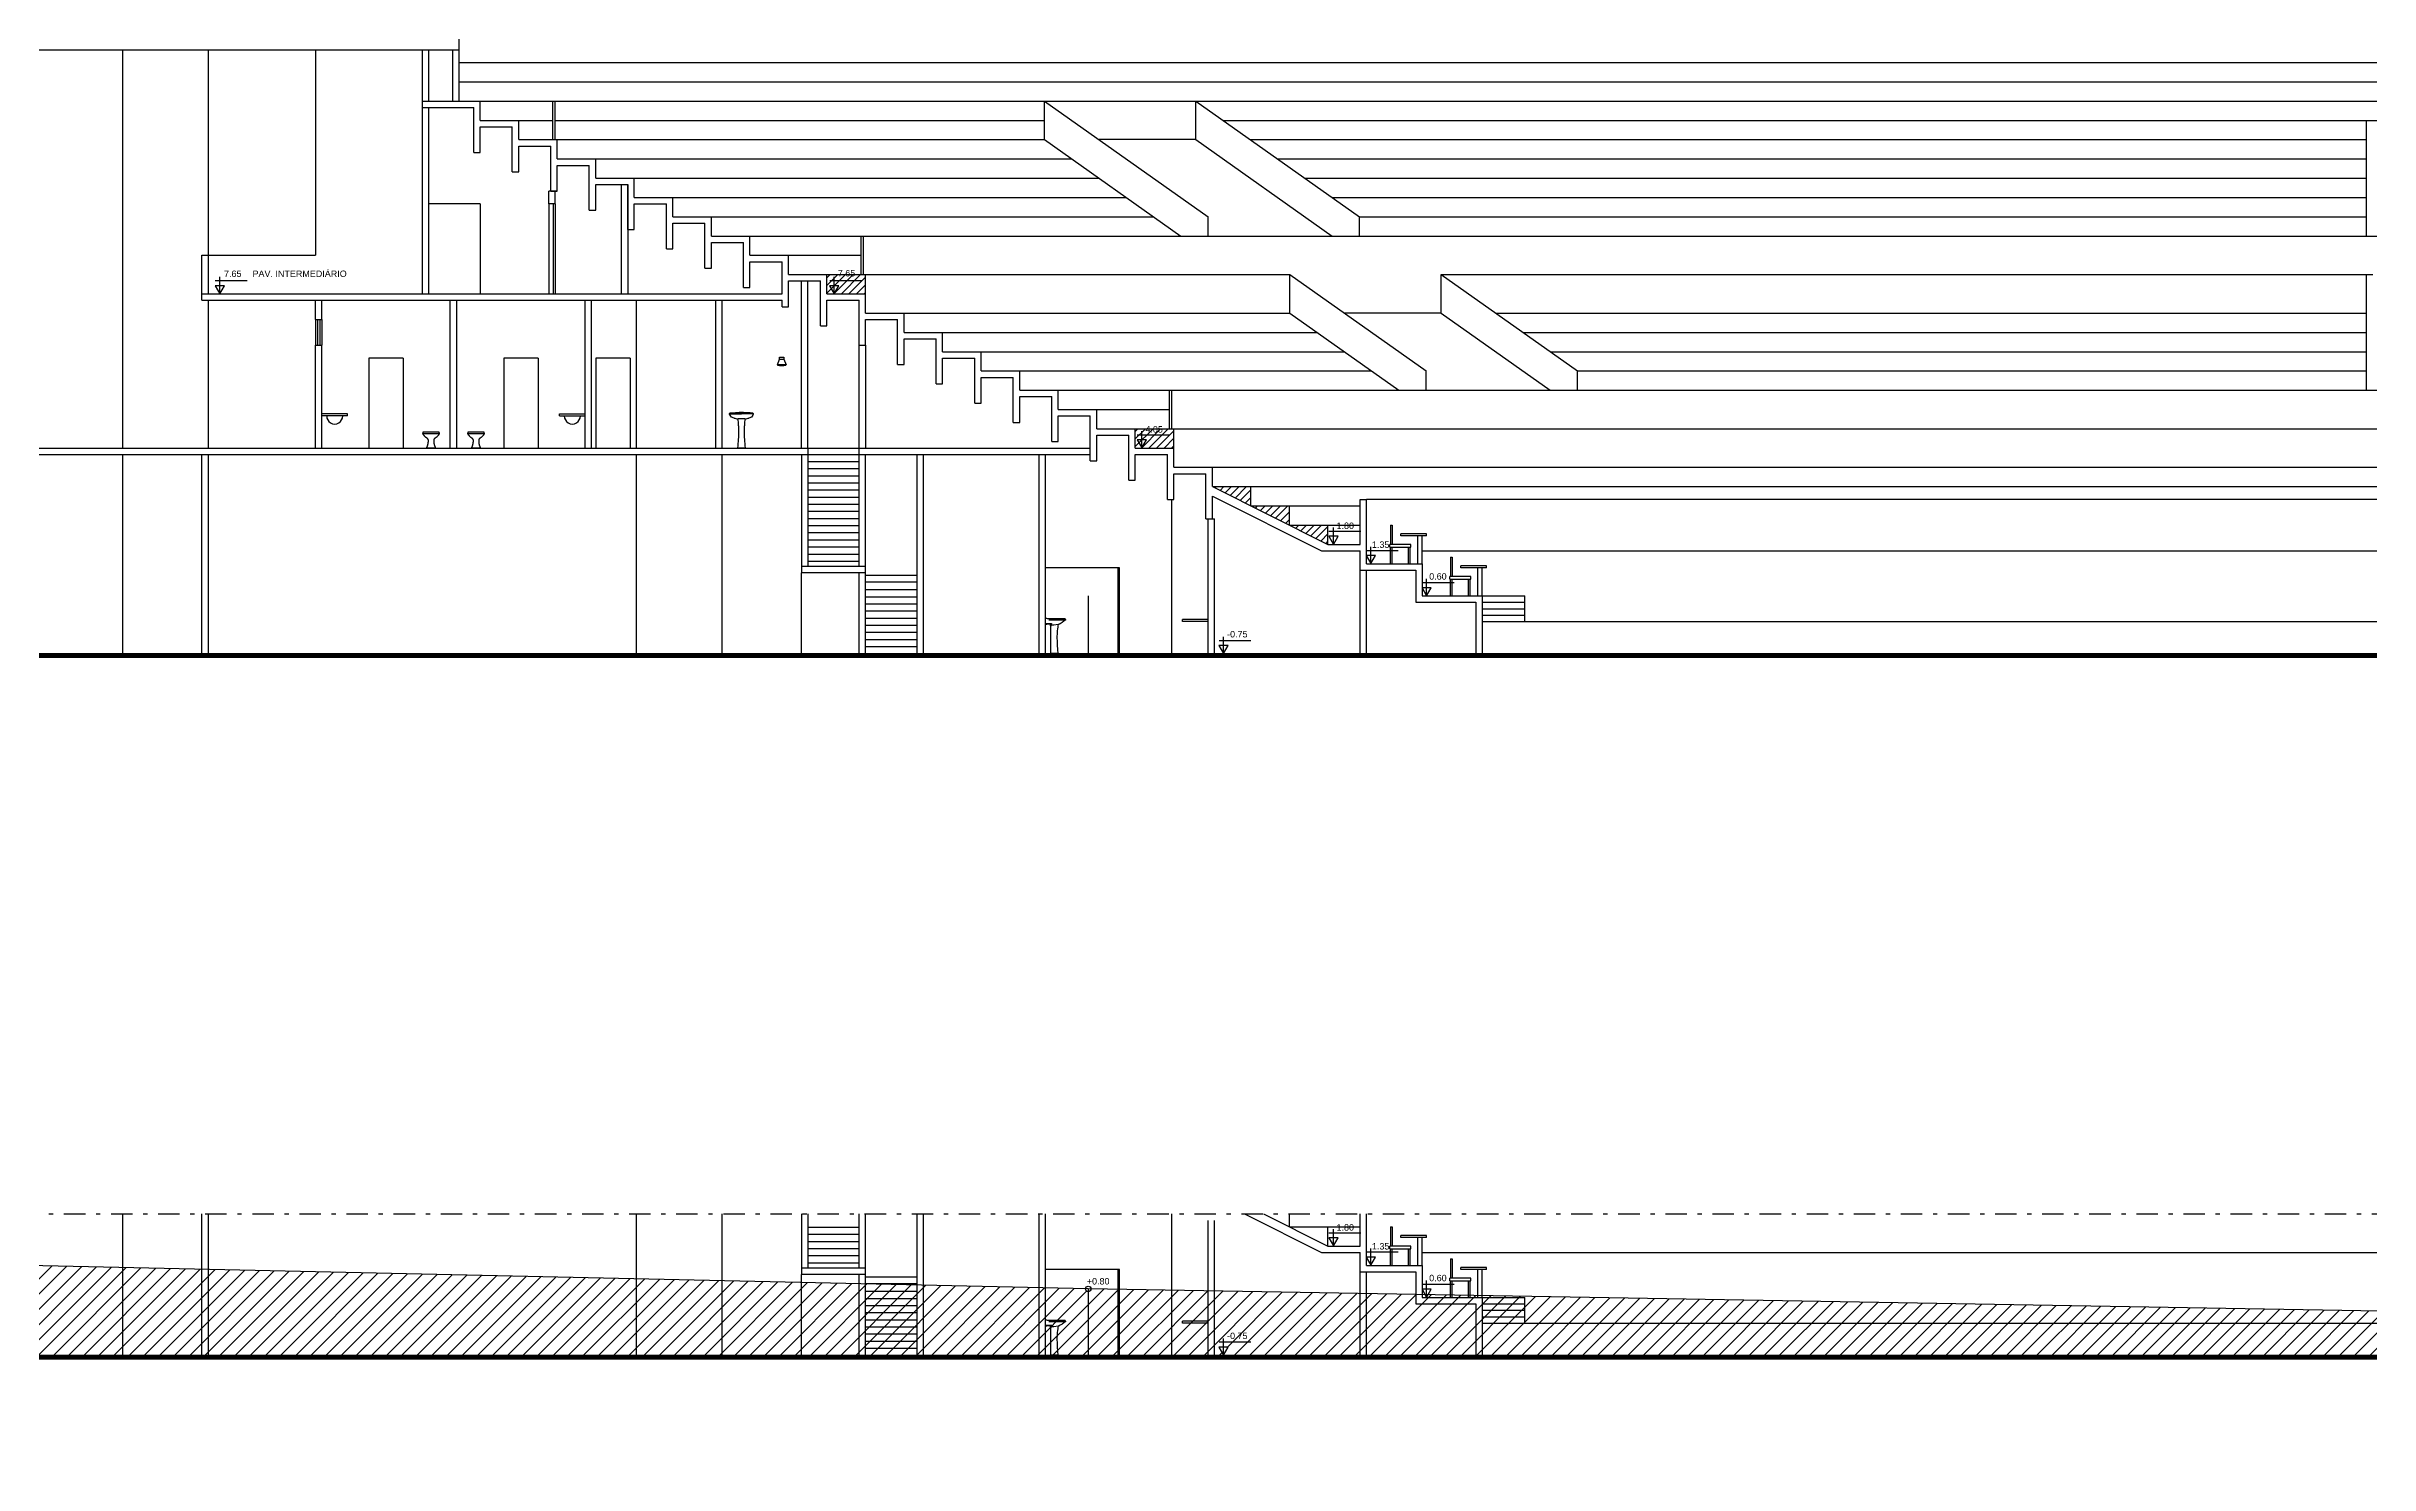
# Model space of a CAD drawing. Extents: x -748 to 161, y 105 to 425.
# Drawn here: x -679 to -624.8, y 210.9 to 244.1 of the extents above; entities that cross this region are included whole.
import ezdxf

# ---------------------------------------------------------------- set-up
doc = ezdxf.new("R2010")
doc.units = 0
doc.header["$LTSCALE"] = 2
doc.header["$MEASUREMENT"] = 0
doc.linetypes.add('DASHDOT', pattern=[1, 0.5, -0.25, 0, -0.25])
doc.linetypes.add('HIDDEN2', pattern=[4.7625, 3.175, -1.5875])
doc.layers.get('0').update_dxf_attribs({"linetype": 'CONTINUOUS'})
for name, color, linetype in [('01', 1, 'CONTINUOUS'), ('02', 2, 'CONTINUOUS'), ('03', 3, 'CONTINUOUS'), ('04', 4, 'CONTINUOUS'), ('ATERRO-CORTE', 1, 'CONTINUOUS'), ('HACHURAS-ARY', 9, 'CONTINUOUS'), ('NOVOSNIVEIS', 30, 'CONTINUOUS'), ('PUXA-CORTE', 153, 'CONTINUOUS'), ('TEXTO--0-20', 25, 'CONTINUOUS')]:
    doc.layers.add(name, color=color, linetype=linetype)
doc.styles.add('REGUA60', font='arial.ttf')
pattern_1 = [(45, (-703.94368, 0), (-0.08838835, 0.08838835), [])]

# ---------------------------------------------------------------- blocks, each defined once
blk = doc.blocks.new('LAVA-LAT')
blk.add_lwpolyline([(0.303, 0.681), (0.302, 0.679, -0.226835), (0.3, 0.678), (0.294, 0.677), (0.29, 0.65), (0.285, 0.62), (0.28, 0.58), (0.275, 0.53), (0.273, 0.5), (0.27, 0.46), (0.268, 0.4), (0.268, 0.36), (0.269, 0.3), (0.274, 0.2), (0.28, 0.1), (0.288, 0.005, -0.437793), (0.283, 0), (0.128, 0), (0.128, 0.639, -0.146198), (0.114, 0.663), (0.109, 0.688, 0.06915), (0.022, 0.681), (0.007, 0.681), (0, 0.681), (0, 0.829), (0.021, 0.829, -0.119175), (0.023, 0.828, 0.106105), (0.06, 0.819), (0.451, 0.819, -0.314645), (0.458, 0.814), (0.467, 0.789, -0.215564), (0.466, 0.785), (0.46, 0.78), (0.42, 0.75), (0.4, 0.736), (0.39, 0.73), (0.34, 0.7), (0.32, 0.69), (0.308, 0.684, 0.137424)], format="xyb", close=True)
at = {"color": 2}
for points in [[(0.158, 0.692, 0.135478), (0.125, 0.697), (0.01, 0.697), (0.01, 0.684, -0.414214), (0.007, 0.681)], [(0.125, 0.68), (0.125, 0.678, 0.414214), (0.135, 0.668, 0.414214)], [(0.294, 0.677), (0.195, 0.668), (0.133, 0.668, 0.414214), (0.128, 0.663), (0.128, 0.639)]]:
    blk.add_lwpolyline(points, format="xyb", dxfattribs=at)
blk.add_lwpolyline([(0.077, 0.788), (0.467, 0.788)], dxfattribs=at)
blk.add_arc((0.107, 0.642), 0.0457, 51.3095, 88.0442, dxfattribs=at)
blk = doc.blocks.new('LAVA-VIS')
at = {"color": 2}
blk.add_line((-0.2, 0.825), (0, 0.825), dxfattribs=at)
for points in [[(-0.089, 0.678, -0.012678), (-0.095, 0.678, -0.063987), (-0.099, 0.678, -0.005486), (-0.15, 0.69, -0.021251), (-0.174, 0.697, -0.014146), (-0.21, 0.71, -0.22714), (-0.276, 0.791, -0.197038), (-0.276, 0.799), (-0.268, 0.822, -0.322823), (-0.263, 0.825), (-0.2, 0.825), (-0.14, 0.83), (-0.1, 0.832), (-0.05, 0.835), (0, 0.835), (0.05, 0.835), (0.1, 0.832), (0.14, 0.83), (0.2, 0.825), (0.263, 0.825, -0.322823), (0.268, 0.822), (0.276, 0.799, -0.197038), (0.276, 0.791, -0.22714), (0.21, 0.71, -0.014146), (0.174, 0.697, -0.021251), (0.15, 0.69, -0.005486), (0.099, 0.678, -0.063987), (0.095, 0.678, -0.012678), (0.089, 0.678)], [(0.087, 0.679), (0.078, 0.64), (0.073, 0.61), (0.07, 0.58), (0.067, 0.53), (0.065, 0.5), (0.065, 0.49), (0.063, 0.43), (0.062, 0.4), (0.062, 0.35), (0.063, 0.3), (0.065, 0.25), (0.067, 0.21), (0.07, 0.16), (0.075, 0.1), (0.08, 0.05), (0.084, 0.005, -0.443716), (0.079, 0), (0, 0), (-0.079, 0, -0.443716), (-0.084, 0.005), (-0.08, 0.05), (-0.075, 0.1), (-0.07, 0.16), (-0.067, 0.21), (-0.065, 0.25), (-0.063, 0.3), (-0.062, 0.35), (-0.062, 0.4), (-0.063, 0.43), (-0.065, 0.49), (-0.065, 0.5), (-0.067, 0.53), (-0.07, 0.58), (-0.073, 0.61), (-0.078, 0.64), (-0.087, 0.679)]]:
    blk.add_lwpolyline(points, format="xyb")
for points in [[(-0.277, 0.795), (0, 0.795)], [(0.2, 0.825), (0, 0.825)], [(0.277, 0.795), (0, 0.795)]]:
    blk.add_lwpolyline(points, dxfattribs=at)
blk.add_lwpolyline([(0.089, 0.678, 0.003787), (0.07, 0.68, 0.008379), (0.039, 0.682, 0.006812), (0, 0.683, 0.006812), (-0.039, 0.682, 0.008379), (-0.07, 0.68, 0.003787), (-0.089, 0.678, -0.012678)], format="xyb", dxfattribs=at)
blk = doc.blocks.new('CHUV-FRE')
for p, q in [((-0.05, 0.025), (0.05, 0.025)), ((-0.05, -0.025), (-0.05, 0.025)), ((0.05, 0.025), (0.05, -0.025)), ((-0.1, -0.156), (-0.05, -0.025)), ((0.1, -0.156), (-0.1, -0.156)), ((-0.1, -0.156), (-0.1, -0.164)), ((-0.05, -0.025), (0.05, -0.025)), ((0.05, -0.025), (0.1, -0.156)), ((0.1, -0.164), (0.1, -0.156))]:
    blk.add_line(p, q)
blk.add_arc((0, 0.297), 0.472, 257.7761, 282.2239)
blk = doc.blocks.new('VASO-VIS')
blk.add_lwpolyline([(-0.047, 0), (-0.052, 0), (-0.058, 0), (-0.063, 0), (-0.069, 0), (-0.073, 0), (-0.078, 0), (-0.082, 0), (-0.085, 0), (-0.088, 0), (-0.09, 0), (-0.091, 0), (-0.092, 0), (-0.093, 0), (-0.094, 0), (-0.094, 0.001), (-0.095, 0.001), (-0.095, 0.001), (-0.096, 0.002), (-0.097, 0.002), (-0.097, 0.003), (-0.098, 0.004), (-0.098, 0.004), (-0.099, 0.005), (-0.099, 0.005), (-0.099, 0.006), (-0.099, 0.006), (-0.099, 0.007), (-0.099, 0.007), (-0.099, 0.007), (-0.099, 0.008), (-0.099, 0.009), (-0.099, 0.009), (-0.098, 0.01), (-0.098, 0.012), (-0.097, 0.013), (-0.097, 0.014), (-0.096, 0.015), (-0.095, 0.017), (-0.095, 0.018), (-0.094, 0.02), (-0.093, 0.021), (-0.093, 0.022), (-0.092, 0.024), (-0.092, 0.025), (-0.091, 0.026), (-0.091, 0.027), (-0.09, 0.029), (-0.089, 0.03), (-0.089, 0.031), (-0.088, 0.033), (-0.088, 0.034), (-0.087, 0.035), (-0.087, 0.036), (-0.086, 0.038), (-0.086, 0.039), (-0.085, 0.04), (-0.085, 0.041), (-0.085, 0.043), (-0.084, 0.044), (-0.084, 0.045), (-0.083, 0.046), (-0.083, 0.048), (-0.082, 0.049), (-0.082, 0.05), (-0.081, 0.051), (-0.081, 0.053), (-0.081, 0.054), (-0.08, 0.055), (-0.08, 0.056), (-0.079, 0.058), (-0.079, 0.059), (-0.078, 0.06), (-0.078, 0.061), (-0.078, 0.063), (-0.077, 0.064), (-0.077, 0.065), (-0.077, 0.066), (-0.076, 0.068), (-0.076, 0.069), (-0.075, 0.07), (-0.075, 0.071), (-0.075, 0.073), (-0.074, 0.074), (-0.074, 0.075), (-0.074, 0.076), (-0.073, 0.078), (-0.073, 0.079), (-0.073, 0.08), (-0.072, 0.081), (-0.072, 0.083), (-0.072, 0.084), (-0.071, 0.085), (-0.071, 0.086), (-0.071, 0.088), (-0.071, 0.089), (-0.07, 0.09), (-0.07, 0.091), (-0.07, 0.093), (-0.069, 0.094), (-0.069, 0.095), (-0.069, 0.096), (-0.069, 0.098), (-0.068, 0.099), (-0.068, 0.1), (-0.068, 0.101), (-0.068, 0.102), (-0.067, 0.104), (-0.067, 0.105), (-0.067, 0.106), (-0.067, 0.107), (-0.067, 0.109), (-0.066, 0.11), (-0.066, 0.111), (-0.066, 0.113), (-0.066, 0.114), (-0.066, 0.115), (-0.065, 0.116), (-0.065, 0.117), (-0.065, 0.119), (-0.065, 0.12), (-0.065, 0.121), (-0.065, 0.122), (-0.064, 0.124), (-0.064, 0.125), (-0.064, 0.126), (-0.064, 0.128), (-0.064, 0.129), (-0.063, 0.13), (-0.063, 0.131), (-0.063, 0.133), (-0.063, 0.134), (-0.063, 0.135), (-0.063, 0.136), (-0.063, 0.138), (-0.063, 0.139), (-0.062, 0.14), (-0.062, 0.141), (-0.062, 0.142), (-0.062, 0.144), (-0.062, 0.145), (-0.062, 0.146), (-0.062, 0.147), (-0.062, 0.149), (-0.062, 0.15), (-0.062, 0.151), (-0.062, 0.152), (-0.062, 0.154), (-0.062, 0.155), (-0.062, 0.156), (-0.062, 0.158), (-0.062, 0.159), (-0.061, 0.16), (-0.061, 0.161), (-0.061, 0.163), (-0.061, 0.164), (-0.061, 0.165), (-0.061, 0.166), (-0.061, 0.168), (-0.061, 0.169), (-0.061, 0.17), (-0.062, 0.171), (-0.062, 0.172), (-0.062, 0.174), (-0.062, 0.175), (-0.062, 0.176), (-0.062, 0.177), (-0.062, 0.179), (-0.062, 0.18), (-0.062, 0.181), (-0.062, 0.182), (-0.062, 0.184), (-0.062, 0.185), (-0.062, 0.186), (-0.062, 0.188), (-0.063, 0.189), (-0.063, 0.19), (-0.063, 0.191), (-0.063, 0.193), (-0.064, 0.194), (-0.064, 0.195), (-0.064, 0.196), (-0.065, 0.198), (-0.065, 0.199), (-0.066, 0.2), (-0.066, 0.201), (-0.066, 0.202), (-0.067, 0.204), (-0.067, 0.205), (-0.068, 0.206), (-0.068, 0.207), (-0.069, 0.208), (-0.07, 0.209), (-0.07, 0.21), (-0.071, 0.211), (-0.071, 0.212), (-0.072, 0.212), (-0.073, 0.213), (-0.074, 0.214), (-0.074, 0.215), (-0.075, 0.216), (-0.076, 0.217), (-0.077, 0.218), (-0.078, 0.219), (-0.08, 0.22), (-0.081, 0.221), (-0.082, 0.222), (-0.084, 0.224), (-0.085, 0.225), (-0.087, 0.226), (-0.089, 0.227), (-0.091, 0.228), (-0.093, 0.23), (-0.095, 0.231), (-0.098, 0.233), (-0.101, 0.235), (-0.105, 0.238), (-0.11, 0.241), (-0.114, 0.245), (-0.12, 0.249), (-0.125, 0.254), (-0.131, 0.258), (-0.136, 0.263), (-0.142, 0.269), (-0.147, 0.274), (-0.153, 0.28), (-0.158, 0.286), (-0.163, 0.292), (-0.167, 0.298), (-0.171, 0.303), (-0.175, 0.308), (-0.178, 0.313), (-0.181, 0.317), (-0.183, 0.321), (-0.184, 0.324), (-0.186, 0.326), (-0.186, 0.328), (-0.187, 0.33), (-0.187, 0.331), (-0.188, 0.332), (-0.188, 0.333), (-0.188, 0.333), (-0.188, 0.334), (-0.188, 0.334), (-0.188, 0.335), (-0.188, 0.336), (-0.188, 0.336), (-0.188, 0.337), (-0.187, 0.339), (-0.187, 0.34), (-0.187, 0.342), (-0.187, 0.344), (-0.187, 0.346), (-0.187, 0.348), (-0.186, 0.351), (-0.186, 0.353), (-0.186, 0.355), (-0.186, 0.358), (-0.185, 0.36), (-0.185, 0.362), (-0.185, 0.364), (-0.185, 0.366), (-0.185, 0.367), (-0.184, 0.369), (-0.184, 0.37), (-0.184, 0.371), (-0.184, 0.372), (-0.184, 0.373), (-0.184, 0.374), (-0.184, 0.375), (-0.184, 0.375), (-0.183, 0.376), (-0.183, 0.376), (-0.183, 0.377), (-0.183, 0.377), (-0.182, 0.378), (-0.182, 0.378), (-0.181, 0.378), (-0.181, 0.379), (-0.18, 0.379), (-0.18, 0.379), (-0.179, 0.38), (-0.179, 0.38), (-0.177, 0.38), (-0.174, 0.38), (-0.171, 0.38), (-0.165, 0.38), (-0.157, 0.38), (-0.147, 0.38), (-0.135, 0.38), (-0.12, 0.38), (-0.103, 0.38), (-0.084, 0.38), (-0.064, 0.38), (-0.044, 0.38), (-0.022, 0.38), (0, 0.38), (0.021, 0.38), (0.043, 0.38), (0.063, 0.38), (0.083, 0.38), (0.101, 0.38), (0.118, 0.38), (0.133, 0.38), (0.145, 0.38), (0.155, 0.38), (0.163, 0.38), (0.169, 0.38), (0.173, 0.38), (0.176, 0.38), (0.178, 0.38), (0.179, 0.38), (0.18, 0.379), (0.181, 0.379), (0.182, 0.379), (0.182, 0.378), (0.183, 0.378), (0.183, 0.378), (0.184, 0.377), (0.184, 0.377), (0.184, 0.376), (0.185, 0.376), (0.185, 0.375), (0.185, 0.375), (0.185, 0.374), (0.185, 0.373), (0.185, 0.372), (0.185, 0.371), (0.186, 0.37), (0.186, 0.368), (0.186, 0.367), (0.186, 0.365), (0.186, 0.363), (0.186, 0.361), (0.187, 0.358), (0.187, 0.356), (0.187, 0.354), (0.187, 0.352), (0.188, 0.35), (0.188, 0.348), (0.188, 0.346), (0.188, 0.344), (0.188, 0.342), (0.188, 0.341), (0.189, 0.34), (0.189, 0.338), (0.189, 0.337), (0.189, 0.337), (0.189, 0.336), (0.189, 0.335), (0.189, 0.334), (0.189, 0.334), (0.189, 0.333), (0.189, 0.332), (0.188, 0.331), (0.188, 0.33), (0.188, 0.328), (0.187, 0.326), (0.185, 0.324), (0.184, 0.321), (0.182, 0.317), (0.179, 0.313), (0.176, 0.308), (0.172, 0.303), (0.168, 0.298), (0.164, 0.292), (0.159, 0.286), (0.154, 0.28), (0.149, 0.274), (0.143, 0.269), (0.137, 0.263), (0.132, 0.258), (0.126, 0.254), (0.121, 0.249), (0.116, 0.245), (0.111, 0.241), (0.106, 0.238), (0.103, 0.235), (0.099, 0.233), (0.096, 0.231), (0.094, 0.23), (0.092, 0.228), (0.09, 0.227), (0.088, 0.226), (0.086, 0.225), (0.085, 0.224), (0.083, 0.222), (0.082, 0.221), (0.081, 0.22), (0.08, 0.219), (0.078, 0.218), (0.077, 0.217), (0.076, 0.216), (0.076, 0.215), (0.075, 0.214), (0.074, 0.213), (0.073, 0.212), (0.073, 0.212), (0.072, 0.211), (0.071, 0.21), (0.071, 0.209), (0.07, 0.208), (0.07, 0.207), (0.069, 0.206), (0.069, 0.205), (0.068, 0.204), (0.068, 0.202), (0.067, 0.201), (0.067, 0.2), (0.066, 0.199), (0.066, 0.198), (0.066, 0.196), (0.065, 0.195), (0.065, 0.194), (0.065, 0.193), (0.064, 0.191), (0.064, 0.19), (0.064, 0.189), (0.064, 0.188), (0.063, 0.186), (0.063, 0.185), (0.063, 0.184), (0.063, 0.182), (0.063, 0.181), (0.063, 0.18), (0.063, 0.179), (0.063, 0.177), (0.063, 0.176), (0.063, 0.175), (0.063, 0.174), (0.063, 0.172), (0.063, 0.171), (0.063, 0.17), (0.063, 0.169), (0.063, 0.168), (0.063, 0.166), (0.063, 0.165), (0.063, 0.164), (0.063, 0.163), (0.063, 0.161), (0.063, 0.16), (0.063, 0.159), (0.063, 0.158), (0.063, 0.156), (0.063, 0.155), (0.063, 0.154), (0.063, 0.152), (0.063, 0.151), (0.063, 0.15), (0.063, 0.149), (0.063, 0.147), (0.063, 0.146), (0.063, 0.145), (0.063, 0.144), (0.063, 0.142), (0.064, 0.141), (0.064, 0.14), (0.064, 0.139), (0.064, 0.138), (0.064, 0.136), (0.064, 0.135), (0.064, 0.134), (0.064, 0.133), (0.065, 0.131), (0.065, 0.13), (0.065, 0.129), (0.065, 0.128), (0.065, 0.126), (0.065, 0.125), (0.066, 0.124), (0.066, 0.122), (0.066, 0.121), (0.066, 0.12), (0.066, 0.119), (0.066, 0.117), (0.067, 0.116), (0.067, 0.115), (0.067, 0.114), (0.067, 0.113), (0.067, 0.111), (0.068, 0.11), (0.068, 0.109), (0.068, 0.107), (0.068, 0.106), (0.068, 0.105), (0.069, 0.104), (0.069, 0.102), (0.069, 0.101), (0.069, 0.1), (0.07, 0.099), (0.07, 0.098), (0.07, 0.096), (0.07, 0.095), (0.071, 0.094), (0.071, 0.093), (0.071, 0.091), (0.072, 0.09), (0.072, 0.089), (0.072, 0.088), (0.072, 0.086), (0.073, 0.085), (0.073, 0.084), (0.073, 0.083), (0.073, 0.081), (0.074, 0.08), (0.074, 0.079), (0.074, 0.078), (0.075, 0.076), (0.075, 0.075), (0.075, 0.074), (0.076, 0.073), (0.076, 0.071), (0.077, 0.07), (0.077, 0.069), (0.077, 0.068), (0.078, 0.066), (0.078, 0.065), (0.078, 0.064), (0.079, 0.063), (0.079, 0.061), (0.08, 0.06), (0.08, 0.059), (0.08, 0.058), (0.081, 0.056), (0.081, 0.055), (0.082, 0.054), (0.082, 0.053), (0.083, 0.051), (0.083, 0.05), (0.084, 0.049), (0.084, 0.048), (0.084, 0.046), (0.085, 0.045), (0.085, 0.044), (0.086, 0.043), (0.086, 0.041), (0.087, 0.04), (0.087, 0.039), (0.088, 0.038), (0.088, 0.036), (0.089, 0.035), (0.089, 0.034), (0.09, 0.033), (0.09, 0.031), (0.091, 0.03), (0.091, 0.029), (0.092, 0.027), (0.092, 0.026), (0.093, 0.025), (0.093, 0.024), (0.094, 0.022), (0.095, 0.021), (0.095, 0.02), (0.096, 0.018), (0.097, 0.017), (0.097, 0.015), (0.098, 0.014), (0.098, 0.013), (0.099, 0.012), (0.099, 0.01), (0.1, 0.009), (0.1, 0.009), (0.1, 0.008), (0.101, 0.007), (0.101, 0.007), (0.101, 0.007), (0.101, 0.006), (0.1, 0.006), (0.1, 0.005), (0.1, 0.005), (0.099, 0.004), (0.099, 0.004), (0.098, 0.003), (0.098, 0.002), (0.097, 0.002), (0.096, 0.001), (0.095, 0.001), (0.094, 0.001), (0.094, 0), (0.093, 0), (0.091, 0), (0.09, 0), (0.088, 0), (0.085, 0), (0.082, 0), (0.079, 0), (0.075, 0), (0.071, 0), (0.066, 0), (0.061, 0), (0.055, 0), (0.05, 0), (0.045, 0), (0.039, 0), (0.034, 0), (0.028, 0), (0.022, 0), (0.017, 0), (0.011, 0), (0.006, 0), (0, 0), (-0.006, 0), (-0.012, 0), (-0.017, 0), (-0.023, 0), (-0.029, 0), (-0.035, 0), (-0.041, 0)], close=True)
at = {"color": 2}
blk.add_lwpolyline([(0.189, 0.33), (0.001, 0.33), (-0.188, 0.33)], dxfattribs=at)

msp = doc.modelspace()

# ---------------------------------------------------------------- hatches: boundary and pattern name
at = {"layer": '02', "ltscale": 0.5}
h = msp.add_hatch(dxfattribs=at)
h.set_pattern_fill('ANSI31', color=256, style=0)
h.set_pattern_definition(pattern_1)
h.paths.add_polyline_path([(-652.756, 234.678), (-652.709, 234.678), (-652.709, 235.128), (-652.756, 235.128)])
h.paths.add_polyline_path([(-652.756, 235.128), (-653.609, 235.128), (-653.609, 234.678), (-652.756, 234.678)])
h.paths.add_polyline_path([(-653.553, 234.744), (-653.08, 234.744), (-653.08, 234.974), (-653.553, 234.974)], flags=24)
h = msp.add_hatch(dxfattribs=at)
h.set_pattern_fill('ANSI31', color=256, style=0)
h.set_pattern_definition(pattern_1)
h.paths.add_polyline_path([(-650.909, 233.328), (-650.909, 233.778), (-651.756, 233.778), (-651.756, 233.751)])
h.paths.add_polyline_path([(-650.009, 232.878), (-650.009, 233.328), (-650.909, 233.328)])
h.paths.add_polyline_path([(-649.109, 232.428), (-649.109, 232.878), (-650.009, 232.878)])
at = {"layer": 'ATERRO-CORTE', "ltscale": 0.5}
h = msp.add_hatch(dxfattribs=at)
h.set_pattern_fill('ANSI31', color=256, scale=2, style=0)
h.paths.add_polyline_path([(-686.406, 215.752), (-686.406, 211.848), (-682.206, 211.848), (-682.206, 213.448), (-654.709, 213.448), (-654.709, 214.985, -0.420727), (-654.772, 215.05)])
h.paths.add_polyline_path([(-685.538, 212.089), (-685.647, 211.9), (-685.755, 212.089)], flags=16)
h.paths.add_polyline_path([(-682.022, 213.689), (-681.805, 213.689), (-681.914, 213.5)], flags=16)
h.paths.add_polyline_path([(-619.709, 213.448), (-619.709, 214.385, -0.419243), (-619.772, 214.449), (-646.769, 214.912), (-646.805, 214.85), (-646.841, 214.913), (-654.646, 215.047, -0.409202), (-654.709, 214.985), (-654.709, 213.448)])
h.paths.add_polyline_path([(-651.438, 213.689), (-651.547, 213.5), (-651.656, 213.689)], flags=16)
h.paths.add_polyline_path([(-606.138, 213.498), (-619.646, 214.444, -0.393889), (-619.709, 214.385), (-619.709, 213.498)])
h.paths.add_polyline_path([(-681.845, 213.827), (-681.306, 213.827), (-681.306, 214.057), (-681.845, 214.057)], flags=24)
h.paths.add_polyline_path([(-681.197, 213.827), (-679.575, 213.827), (-679.575, 214.06), (-681.197, 214.06)], flags=24)
h.paths.add_polyline_path([(-685.59, 212.25), (-685.051, 212.25), (-685.051, 212.48), (-685.59, 212.48)], flags=24)
h.paths.add_polyline_path([(-651.497, 213.836), (-650.958, 213.836), (-650.958, 214.066), (-651.497, 214.066)], flags=24)
at = {"layer": 'HACHURAS-ARY', "ltscale": 0.5}
h = msp.add_hatch(dxfattribs=at)
h.set_pattern_fill('ANSI31', color=256, style=0)
h.set_pattern_definition(pattern_1)
h.paths.add_polyline_path([(-660.809, 238.728), (-660.809, 238.278), (-659.909, 238.278), (-659.909, 238.728)])
h.paths.add_polyline_path([(-660.747, 238.344), (-660.28, 238.344), (-660.28, 238.574), (-660.747, 238.574)], flags=24)

# ---------------------------------------------------------------- linework, layer by layer
at = {"layer": '01', "ltscale": 0.5}
for p, q in [((-655.726, 242.778), (-651.908, 240.078)), ((-655.726, 242.778), (-652.191, 242.778)), ((-655.726, 241.878), (-655.726, 242.778)), ((-652.191, 242.778), (-648.372, 240.078)), ((-652.191, 241.878), (-652.191, 242.778)), ((-624.859, 239.628), (-624.859, 242.328)), ((-624.859, 242.328), (-619.559, 242.328)), ((-655.726, 241.878), (-652.544, 239.628)), ((-652.191, 241.878), (-654.453, 241.878)), ((-652.191, 241.878), (-649.009, 239.628)), ((-651.908, 239.628), (-651.908, 240.078)), ((-648.372, 239.628), (-648.372, 240.078)), ((-659.959, 239.628), (-584.459, 239.628)), ((-660.809, 238.728), (-659.909, 238.728)), ((-659.909, 238.728), (-649.999, 238.728)), ((-659.909, 238.278), (-659.909, 238.728)), ((-649.999, 237.828), (-649.999, 238.728)), ((-649.999, 238.728), (-646.817, 236.478)), ((-646.463, 237.828), (-646.463, 238.728)), ((-646.463, 238.728), (-643.281, 236.478)), ((-646.463, 238.728), (-624.709, 238.728)), ((-624.859, 236.028), (-624.859, 238.728)), ((-649.999, 237.828), (-647.453, 236.028)), ((-646.463, 237.828), (-648.726, 237.828)), ((-646.463, 237.828), (-643.917, 236.028)), ((-652.759, 236.028), (-591.659, 236.028)), ((-646.817, 236.028), (-646.817, 236.478)), ((-643.281, 236.028), (-643.281, 236.478)), ((-653.609, 235.128), (-652.709, 235.128)), ((-652.709, 235.128), (-591.709, 235.128)), ((-652.709, 234.678), (-652.709, 235.128))]:
    msp.add_line(p, q, dxfattribs=at)
at = {"layer": '02', "ltscale": 0.5}
for p, q in [((-677.256, 234.678), (-677.256, 243.978)), ((-675.256, 239.178), (-675.256, 243.978)), ((-669.406, 243.678), (-575.012, 243.678)), ((-669.406, 243.228), (-575.012, 243.228)), ((-668.909, 242.778), (-667.209, 242.778)), ((-667.159, 242.778), (-655.726, 242.778)), ((-652.191, 242.778), (-592.228, 242.778)), ((-668.009, 242.328), (-667.209, 242.328)), ((-667.159, 242.328), (-655.726, 242.328)), ((-651.554, 242.328), (-624.859, 242.328)), ((-667.109, 241.878), (-655.726, 241.878)), ((-666.209, 241.428), (-655.09, 241.428)), ((-650.918, 241.878), (-624.859, 241.878)), ((-650.281, 241.428), (-624.859, 241.428)), ((-665.309, 240.978), (-654.453, 240.978)), ((-649.645, 240.978), (-624.859, 240.978)), ((-664.409, 240.528), (-653.817, 240.528)), ((-649.009, 240.528), (-624.859, 240.528)), ((-663.509, 240.078), (-653.181, 240.078)), ((-648.372, 240.078), (-624.859, 240.078)), ((-662.609, 239.628), (-660.009, 239.628)), ((-661.709, 239.178), (-660.009, 239.178)), ((-675.256, 234.678), (-675.256, 238.128)), ((-659.009, 237.828), (-649.999, 237.828)), ((-645.19, 237.828), (-624.859, 237.828)), ((-658.109, 237.378), (-649.362, 237.378)), ((-644.554, 237.378), (-624.859, 237.378)), ((-657.209, 236.928), (-648.726, 236.928)), ((-643.917, 236.928), (-624.859, 236.928)), ((-656.309, 236.478), (-648.089, 236.478)), ((-655.409, 236.028), (-652.809, 236.028)), ((-643.281, 236.478), (-624.859, 236.478)), ((-672.006, 235.478), (-672.606, 235.478)), ((-667.056, 235.428), (-667.056, 235.478)), ((-667.056, 235.478), (-666.456, 235.478)), ((-654.509, 235.578), (-652.809, 235.578)), ((-672.006, 235.428), (-672.606, 235.428)), ((-667.056, 235.428), (-666.456, 235.428)), ((-677.256, 229.878), (-677.256, 234.528)), ((-665.256, 229.878), (-665.256, 234.528)), ((-663.256, 229.878), (-663.256, 234.528)), ((-651.809, 234.228), (-592.609, 234.228)), ((-652.756, 229.878), (-652.756, 233.478)), ((-650.909, 233.778), (-593.509, 233.778)), ((-650.009, 233.328), (-648.359, 233.328)), ((-648.209, 233.486), (-596.209, 233.486)), ((-649.109, 232.878), (-648.359, 232.878)), ((-647.649, 232.878), (-647.649, 232.428)), ((-647.649, 232.878), (-647.608, 232.878)), ((-647.608, 232.878), (-647.608, 232.428)), ((-647.664, 232.367), (-647.664, 232.428)), ((-647.174, 232.428), (-647.664, 232.428)), ((-647.664, 232.367), (-647.174, 232.367)), ((-647.649, 231.978), (-647.649, 232.367)), ((-647.608, 231.978), (-647.608, 232.367)), ((-647.23, 231.978), (-647.23, 232.367)), ((-647.189, 231.978), (-647.189, 232.367)), ((-647.174, 232.367), (-647.174, 232.428)), ((-646.909, 232.278), (-597.509, 232.278)), ((-661.406, 229.878), (-661.406, 231.764)), ((-658.706, 231.705), (-659.906, 231.705)), ((-653.976, 231.878), (-655.706, 231.878)), ((-654.006, 229.878), (-654.006, 231.878)), ((-653.976, 229.878), (-653.976, 231.878)), ((-645.774, 231.678), (-646.264, 231.678)), ((-646.264, 231.617), (-646.264, 231.678)), ((-646.249, 232.128), (-646.249, 231.678)), ((-646.249, 232.128), (-646.208, 232.128)), ((-646.208, 232.128), (-646.208, 231.678)), ((-645.774, 231.617), (-645.774, 231.678)), ((-658.706, 231.547), (-659.906, 231.547)), ((-658.706, 231.366), (-659.906, 231.366)), ((-658.706, 231.2), (-659.906, 231.2)), ((-646.264, 231.617), (-645.774, 231.617)), ((-646.249, 231.228), (-646.249, 231.617)), ((-646.208, 231.228), (-646.208, 231.617)), ((-645.83, 231.228), (-645.83, 231.617)), ((-645.789, 231.228), (-645.789, 231.617)), ((-645.509, 231.228), (-644.509, 231.228)), ((-644.509, 230.628), (-644.509, 231.228)), ((-658.706, 231.034), (-659.906, 231.034)), ((-658.706, 230.868), (-659.906, 230.868)), ((-658.706, 230.702), (-659.906, 230.702)), ((-651.906, 230.678), (-652.506, 230.678)), ((-652.506, 230.628), (-652.506, 230.678)), ((-651.906, 230.628), (-652.506, 230.628)), ((-645.509, 231.078), (-644.509, 231.078)), ((-645.509, 230.928), (-644.509, 230.928)), ((-645.509, 230.778), (-644.509, 230.778)), ((-658.706, 230.536), (-659.906, 230.536)), ((-658.706, 230.37), (-659.906, 230.37)), ((-658.706, 230.204), (-659.906, 230.204)), ((-658.706, 230.037), (-659.906, 230.037)), ((-677.256, 213.498), (-677.256, 216.8)), ((-665.256, 213.498), (-665.256, 216.8)), ((-663.256, 213.498), (-663.256, 216.8)), ((-652.756, 213.498), (-652.756, 216.8)), ((-649.109, 216.498), (-648.359, 216.498)), ((-647.649, 216.498), (-647.608, 216.498)), ((-647.649, 216.498), (-647.649, 216.048)), ((-647.608, 216.498), (-647.608, 216.048)), ((-647.174, 216.048), (-647.664, 216.048)), ((-647.664, 215.987), (-647.664, 216.048)), ((-647.664, 215.987), (-647.174, 215.987)), ((-647.649, 215.598), (-647.649, 215.987)), ((-647.608, 215.598), (-647.608, 215.987)), ((-647.23, 215.598), (-647.23, 215.987)), ((-647.189, 215.598), (-647.189, 215.987)), ((-647.174, 215.987), (-647.174, 216.048)), ((-661.406, 213.498), (-661.406, 215.385)), ((-653.976, 215.498), (-655.706, 215.498)), ((-654.006, 213.498), (-654.006, 215.498)), ((-653.976, 213.498), (-653.976, 215.498)), ((-646.909, 215.898), (-597.509, 215.898)), ((-646.249, 215.748), (-646.208, 215.748)), ((-646.249, 215.748), (-646.249, 215.298)), ((-646.208, 215.748), (-646.208, 215.298)), ((-658.706, 215.325), (-659.906, 215.325)), ((-658.706, 215.167), (-659.906, 215.167)), ((-658.706, 214.986), (-659.906, 214.986)), ((-646.264, 215.237), (-646.264, 215.298)), ((-645.774, 215.298), (-646.264, 215.298)), ((-646.264, 215.237), (-645.774, 215.237)), ((-646.249, 214.848), (-646.249, 215.237)), ((-646.208, 214.848), (-646.208, 215.237)), ((-645.83, 214.848), (-645.83, 215.237)), ((-645.789, 214.848), (-645.789, 215.237)), ((-645.774, 215.237), (-645.774, 215.298)), ((-645.509, 214.848), (-644.509, 214.848)), ((-644.509, 214.248), (-644.509, 214.848)), ((-658.706, 214.82), (-659.906, 214.82)), ((-658.706, 214.654), (-659.906, 214.654)), ((-658.706, 214.488), (-659.906, 214.488)), ((-658.706, 214.322), (-659.906, 214.322)), ((-645.509, 214.698), (-644.509, 214.698)), ((-645.509, 214.548), (-644.509, 214.548)), ((-645.509, 214.398), (-644.509, 214.398)), ((-658.706, 214.156), (-659.906, 214.156)), ((-658.706, 213.99), (-659.906, 213.99)), ((-658.706, 213.824), (-659.906, 213.824)), ((-652.506, 214.248), (-652.506, 214.298)), ((-651.906, 214.298), (-652.506, 214.298)), ((-651.906, 214.248), (-652.506, 214.248)), ((-658.706, 213.658), (-659.906, 213.658))]:
    msp.add_line(p, q, dxfattribs=at)
at = {"layer": '02', "linetype": 'HIDDEN2', "ltscale": 0.5}
for p, q in [((-660.056, 234.671), (-661.256, 234.671)), ((-660.056, 234.521), (-661.256, 234.521)), ((-660.056, 234.355), (-661.256, 234.355)), ((-660.056, 234.189), (-661.256, 234.189)), ((-660.056, 234.023), (-661.256, 234.023)), ((-660.056, 233.857), (-661.256, 233.857)), ((-660.056, 233.691), (-661.256, 233.691)), ((-660.056, 233.525), (-661.256, 233.525)), ((-660.056, 233.359), (-661.256, 233.359)), ((-660.056, 233.193), (-661.256, 233.193)), ((-660.056, 233.027), (-661.256, 233.027)), ((-660.056, 232.861), (-661.256, 232.861)), ((-660.056, 232.695), (-661.256, 232.695)), ((-660.056, 232.529), (-661.256, 232.529)), ((-660.056, 232.362), (-661.256, 232.362)), ((-660.056, 232.196), (-661.256, 232.196)), ((-660.056, 232.03), (-661.256, 232.03)), ((-660.056, 216.481), (-661.256, 216.481)), ((-660.056, 216.315), (-661.256, 216.315)), ((-660.056, 216.149), (-661.256, 216.149)), ((-660.056, 215.983), (-661.256, 215.983)), ((-660.056, 215.817), (-661.256, 215.817)), ((-660.056, 215.651), (-661.256, 215.651))]:
    msp.add_line(p, q, dxfattribs=at)
at = {"layer": '02', "ltscale": 0.5}
for centre in [(-672.306, 235.426), (-666.756, 235.426)]:
    msp.add_arc(centre, 0.187, 179.4148, 0.5852, dxfattribs=at)
at = {"layer": '03', "ltscale": 0.5}
for p, q in [((-682.506, 243.978), (-669.406, 243.978)), ((-670.256, 242.778), (-668.909, 242.778)), ((-670.256, 242.628), (-669.059, 242.628)), ((-669.059, 241.578), (-669.059, 242.628)), ((-668.909, 242.328), (-668.909, 242.778)), ((-667.209, 241.878), (-667.209, 242.778)), ((-667.209, 242.778), (-667.159, 242.778)), ((-667.159, 241.878), (-667.159, 242.778)), ((-668.909, 242.328), (-668.009, 242.328)), ((-668.909, 241.578), (-668.909, 242.178)), ((-668.909, 242.178), (-668.159, 242.178)), ((-668.159, 241.128), (-668.159, 242.178)), ((-668.009, 241.878), (-668.009, 242.328)), ((-669.059, 241.578), (-668.909, 241.578)), ((-668.009, 241.878), (-667.109, 241.878)), ((-668.009, 241.128), (-668.009, 241.728)), ((-668.009, 241.728), (-667.259, 241.728)), ((-667.259, 240.678), (-667.259, 241.728)), ((-667.109, 241.428), (-667.109, 241.878)), ((-667.109, 241.428), (-666.209, 241.428)), ((-666.209, 240.978), (-666.209, 241.428)), ((-668.159, 241.128), (-668.009, 241.128)), ((-667.109, 240.678), (-667.109, 241.278)), ((-667.109, 241.278), (-666.359, 241.278)), ((-666.359, 240.228), (-666.359, 241.278)), ((-666.209, 240.978), (-665.309, 240.978)), ((-665.309, 240.528), (-665.309, 240.978)), ((-666.209, 240.828), (-665.459, 240.828)), ((-666.209, 240.228), (-666.209, 240.828)), ((-665.459, 240.828), (-665.456, 240.828)), ((-665.459, 239.778), (-665.459, 240.828)), ((-665.309, 240.528), (-664.409, 240.528)), ((-665.309, 240.378), (-664.559, 240.378)), ((-665.309, 239.778), (-665.309, 240.378)), ((-664.559, 239.328), (-664.559, 240.378)), ((-664.409, 240.078), (-664.409, 240.528)), ((-666.359, 240.228), (-666.209, 240.228)), ((-664.409, 240.078), (-663.509, 240.078)), ((-664.409, 239.928), (-663.659, 239.928)), ((-664.409, 239.328), (-664.409, 239.928)), ((-663.659, 238.878), (-663.659, 239.928)), ((-663.509, 239.628), (-663.509, 240.078)), ((-665.459, 239.778), (-665.309, 239.778)), ((-664.559, 239.328), (-664.409, 239.328)), ((-663.509, 239.628), (-662.609, 239.628)), ((-663.509, 239.478), (-662.759, 239.478)), ((-663.509, 238.878), (-663.509, 239.478)), ((-662.759, 238.428), (-662.759, 239.478)), ((-662.609, 239.178), (-662.609, 239.628)), ((-660.009, 239.628), (-659.959, 239.628)), ((-660.009, 238.728), (-660.009, 239.628)), ((-659.959, 238.728), (-659.959, 239.628)), ((-675.406, 238.278), (-675.406, 239.178)), ((-675.406, 239.178), (-675.256, 239.178)), ((-675.256, 238.278), (-675.256, 239.178)), ((-663.659, 238.878), (-663.509, 238.878)), ((-662.609, 239.178), (-661.709, 239.178)), ((-662.609, 239.028), (-661.859, 239.028)), ((-662.609, 238.428), (-662.609, 239.028)), ((-661.859, 238.728), (-661.859, 239.028)), ((-661.859, 238.278), (-661.859, 238.728)), ((-661.709, 238.728), (-661.709, 239.178)), ((-661.709, 238.728), (-660.809, 238.728)), ((-660.809, 238.278), (-660.809, 238.728)), ((-675.406, 238.128), (-675.406, 238.278)), ((-675.406, 238.278), (-661.859, 238.278)), ((-662.759, 238.428), (-662.609, 238.428)), ((-661.709, 238.578), (-660.959, 238.578)), ((-661.709, 237.978), (-661.709, 238.578)), ((-661.406, 234.678), (-661.406, 238.578)), ((-661.256, 234.671), (-661.256, 238.578)), ((-660.959, 237.528), (-660.959, 238.578)), ((-660.809, 238.278), (-659.909, 238.278)), ((-659.909, 237.828), (-659.909, 238.278)), ((-675.406, 238.128), (-661.859, 238.128)), ((-672.756, 237.678), (-672.756, 238.128)), ((-672.606, 237.678), (-672.606, 238.128)), ((-663.406, 234.678), (-663.406, 238.128)), ((-663.256, 234.678), (-663.256, 238.128)), ((-661.859, 237.978), (-661.859, 238.128)), ((-661.859, 237.978), (-661.709, 237.978)), ((-660.809, 237.528), (-660.809, 238.128)), ((-660.809, 238.128), (-660.059, 238.128)), ((-660.059, 237.078), (-660.059, 238.128)), ((-659.909, 237.828), (-659.009, 237.828)), ((-659.909, 237.678), (-659.159, 237.678)), ((-659.909, 237.078), (-659.909, 237.678)), ((-659.159, 236.628), (-659.159, 237.678)), ((-659.009, 237.378), (-659.009, 237.828)), ((-660.959, 237.528), (-660.809, 237.528)), ((-659.009, 237.378), (-658.109, 237.378)), ((-659.009, 237.228), (-658.259, 237.228)), ((-659.009, 236.628), (-659.009, 237.228)), ((-658.259, 236.178), (-658.259, 237.228)), ((-658.109, 236.928), (-658.109, 237.378)), ((-660.059, 237.078), (-659.909, 237.078)), ((-660.056, 234.671), (-660.056, 237.078)), ((-659.906, 237.078), (-659.906, 234.678)), ((-659.159, 236.628), (-659.009, 236.628)), ((-658.109, 236.928), (-657.209, 236.928)), ((-658.109, 236.778), (-657.359, 236.778)), ((-658.109, 236.178), (-658.109, 236.778)), ((-657.359, 235.728), (-657.359, 236.778)), ((-657.209, 236.478), (-657.209, 236.928)), ((-658.259, 236.178), (-658.109, 236.178)), ((-657.209, 236.478), (-656.309, 236.478)), ((-657.209, 236.328), (-656.459, 236.328)), ((-657.209, 235.728), (-657.209, 236.328)), ((-656.459, 235.278), (-656.459, 236.328)), ((-656.309, 236.028), (-656.309, 236.478)), ((-656.309, 236.028), (-655.409, 236.028)), ((-655.409, 235.578), (-655.409, 236.028)), ((-652.809, 235.128), (-652.809, 236.028)), ((-652.809, 236.028), (-652.759, 236.028)), ((-652.759, 235.128), (-652.759, 236.028)), ((-657.359, 235.728), (-657.209, 235.728)), ((-656.309, 235.278), (-656.309, 235.878)), ((-656.309, 235.878), (-655.559, 235.878)), ((-655.559, 234.828), (-655.559, 235.878)), ((-655.409, 235.578), (-654.509, 235.578)), ((-654.509, 235.128), (-654.509, 235.578)), ((-656.459, 235.278), (-656.309, 235.278)), ((-655.409, 235.428), (-654.659, 235.428)), ((-655.409, 234.828), (-655.409, 235.428)), ((-654.659, 234.378), (-654.659, 235.428)), ((-654.509, 235.128), (-653.609, 235.128)), ((-654.509, 234.978), (-653.759, 234.978)), ((-654.509, 234.378), (-654.509, 234.978)), ((-653.759, 233.928), (-653.759, 234.978)), ((-653.609, 234.678), (-653.609, 235.128)), ((-682.506, 234.678), (-661.256, 234.678)), ((-682.506, 234.528), (-661.256, 234.528)), ((-675.406, 229.878), (-675.406, 234.528)), ((-675.256, 229.878), (-675.256, 234.528)), ((-661.406, 234.528), (-661.406, 231.764)), ((-661.256, 234.678), (-661.256, 231.914)), ((-660.056, 231.914), (-660.056, 234.678)), ((-660.056, 234.678), (-654.659, 234.678)), ((-660.056, 234.528), (-654.659, 234.528)), ((-659.906, 229.871), (-659.906, 234.528)), ((-658.706, 229.871), (-658.706, 234.528)), ((-658.556, 229.878), (-658.556, 234.528)), ((-655.856, 229.878), (-655.856, 234.528)), ((-655.706, 229.878), (-655.706, 234.528)), ((-655.559, 234.828), (-655.409, 234.828)), ((-654.659, 234.378), (-654.509, 234.378)), ((-653.609, 234.678), (-652.709, 234.678)), ((-653.609, 233.928), (-653.609, 234.528)), ((-653.609, 234.528), (-652.859, 234.528)), ((-652.859, 233.478), (-652.859, 234.528)), ((-652.709, 234.228), (-652.709, 234.678)), ((-653.759, 233.928), (-653.609, 233.928)), ((-652.709, 234.228), (-651.809, 234.228)), ((-652.709, 234.078), (-651.959, 234.078)), ((-652.709, 233.478), (-652.709, 234.078)), ((-651.959, 233.028), (-651.959, 234.078)), ((-651.809, 233.778), (-651.809, 234.228)), ((-652.859, 233.478), (-652.709, 233.478)), ((-651.809, 233.778), (-649.109, 232.428)), ((-651.809, 233.778), (-650.909, 233.778)), ((-651.809, 233.554), (-649.257, 232.278)), ((-651.809, 233.028), (-651.809, 233.554)), ((-650.909, 233.328), (-650.909, 233.778)), ((-650.909, 233.328), (-650.009, 233.328)), ((-650.009, 232.878), (-650.009, 233.328)), ((-648.359, 232.428), (-648.359, 233.478)), ((-648.359, 233.478), (-648.209, 233.478)), ((-648.209, 231.978), (-648.209, 233.486)), ((-651.959, 233.028), (-651.809, 233.028)), ((-651.906, 229.878), (-651.906, 233.028)), ((-651.809, 233.028), (-651.756, 233.028)), ((-651.756, 229.878), (-651.756, 233.028)), ((-650.009, 232.878), (-649.109, 232.878)), ((-649.109, 232.428), (-649.109, 232.878)), ((-649.257, 232.278), (-648.359, 232.278)), ((-649.109, 232.428), (-648.359, 232.428)), ((-648.359, 231.828), (-648.359, 232.278)), ((-646.809, 232.678), (-647.409, 232.678)), ((-647.409, 232.628), (-647.409, 232.678)), ((-646.809, 232.628), (-647.409, 232.628)), ((-647.009, 231.978), (-647.009, 232.628)), ((-646.909, 231.978), (-646.909, 232.628)), ((-646.809, 232.628), (-646.809, 232.678)), ((-659.906, 231.914), (-661.406, 231.914)), ((-659.906, 231.764), (-661.406, 231.764)), ((-660.056, 229.871), (-660.056, 231.764)), ((-648.359, 229.878), (-648.359, 231.828)), ((-648.359, 231.828), (-647.059, 231.828)), ((-648.209, 231.978), (-646.909, 231.978)), ((-648.209, 229.878), (-648.209, 231.828)), ((-647.059, 231.828), (-647.059, 231.078)), ((-646.909, 231.978), (-646.909, 231.228)), ((-646.009, 231.878), (-646.009, 231.928)), ((-645.409, 231.928), (-646.009, 231.928)), ((-645.409, 231.878), (-646.009, 231.878)), ((-645.609, 231.228), (-645.609, 231.878)), ((-645.509, 231.228), (-645.509, 231.878)), ((-645.409, 231.878), (-645.409, 231.928)), ((-646.909, 231.228), (-645.509, 231.228)), ((-645.509, 231.228), (-645.509, 229.878)), ((-647.059, 231.078), (-645.659, 231.078)), ((-645.659, 231.078), (-645.659, 229.878)), ((-645.509, 230.628), (-598.909, 230.628)), ((-675.406, 213.498), (-675.406, 216.8)), ((-675.256, 213.498), (-675.256, 216.8)), ((-661.406, 216.8), (-661.406, 215.385)), ((-661.256, 216.8), (-661.256, 215.535)), ((-660.056, 215.535), (-660.056, 216.8)), ((-659.906, 213.492), (-659.906, 216.8)), ((-658.706, 213.492), (-658.706, 216.8)), ((-658.556, 213.498), (-658.556, 216.8)), ((-655.856, 213.498), (-655.856, 216.8)), ((-655.706, 213.498), (-655.706, 216.8)), ((-651.906, 213.498), (-651.906, 216.648)), ((-651.756, 213.498), (-651.756, 216.648)), ((-651.06, 216.8), (-649.257, 215.898)), ((-650.613, 216.8), (-649.109, 216.048)), ((-650.009, 216.498), (-650.009, 216.8)), ((-650.009, 216.498), (-649.109, 216.498)), ((-649.109, 216.048), (-649.109, 216.498)), ((-648.359, 216.048), (-648.359, 216.8)), ((-648.209, 215.598), (-648.209, 216.8)), ((-649.109, 216.048), (-648.359, 216.048)), ((-647.409, 216.248), (-647.409, 216.298)), ((-646.809, 216.298), (-647.409, 216.298)), ((-646.809, 216.248), (-647.409, 216.248)), ((-647.009, 215.598), (-647.009, 216.248)), ((-646.909, 215.598), (-646.909, 216.248)), ((-646.809, 216.248), (-646.809, 216.298)), ((-659.906, 215.535), (-661.406, 215.535)), ((-659.906, 215.385), (-661.406, 215.385)), ((-660.056, 213.492), (-660.056, 215.385)), ((-649.257, 215.898), (-648.359, 215.898)), ((-648.359, 215.448), (-648.359, 215.898)), ((-648.359, 215.448), (-647.059, 215.448)), ((-648.359, 213.498), (-648.359, 215.448)), ((-648.209, 215.598), (-646.909, 215.598)), ((-648.209, 213.498), (-648.209, 215.448)), ((-647.059, 215.448), (-647.059, 214.698)), ((-646.909, 215.598), (-646.909, 214.848)), ((-645.409, 215.548), (-646.009, 215.548)), ((-646.009, 215.498), (-646.009, 215.548)), ((-645.409, 215.498), (-646.009, 215.498)), ((-645.609, 214.848), (-645.609, 215.498)), ((-645.509, 214.848), (-645.509, 215.498)), ((-645.409, 215.498), (-645.409, 215.548)), ((-646.909, 214.848), (-645.509, 214.848)), ((-645.509, 214.848), (-645.509, 213.498)), ((-647.059, 214.698), (-645.659, 214.698)), ((-645.659, 214.698), (-645.659, 213.498)), ((-645.509, 214.248), (-598.909, 214.248))]:
    msp.add_line(p, q, dxfattribs=at)
at = {"layer": '04', "ltscale": 0.5}
for p, q in [((-682.256, 229.878), (-589.662, 229.878)), ((-682.256, 213.498), (-589.662, 213.498))]:
    msp.add_line(p, q, dxfattribs=at)
at = {"layer": '04', "ltscale": 0.5, "const_width": 0.1}
for points in [[(-695.607, 232.378), (-686.456, 232.378), (-686.456, 228.228), (-682.206, 228.228), (-682.206, 229.828), (-589.712, 229.828), (-589.712, 228.928), (-561.862, 228.928), (-561.862, 229.828), (-555.862, 229.828), (-555.862, 227.378), (-543.297, 227.378)], [(-695.607, 215.998), (-686.456, 215.998), (-686.456, 211.848), (-682.206, 211.848), (-682.206, 213.448), (-589.712, 213.448), (-589.712, 212.548), (-561.862, 212.548), (-561.862, 213.448), (-555.862, 213.448), (-555.862, 210.998), (-543.297, 210.998)]]:
    msp.add_lwpolyline(points, dxfattribs=at)
at = {"layer": 'ATERRO-CORTE', "ltscale": 0.5}
msp.add_line((-654.709, 231.228), (-654.709, 229.878), dxfattribs=at)
at = {"layer": 'ATERRO-CORTE', "color": 7, "linetype": 'DASHDOT', "ltscale": 0.5}
msp.add_line((-689.629, 216.8), (-554.054, 216.8), dxfattribs=at)
at = {"layer": 'ATERRO-CORTE', "color": 7, "ltscale": 0.5}
for p, q in [((-654.709, 215.048), (-686.406, 215.752)), ((-619.709, 214.448), (-654.709, 215.048))]:
    msp.add_line(p, q, dxfattribs=at)
at = {"layer": 'ATERRO-CORTE', "color": 5, "ltscale": 0.5}
msp.add_line((-654.709, 215.048), (-654.709, 213.498), dxfattribs=at)
at = {"layer": 'ATERRO-CORTE', "color": 7, "ltscale": 0.5}
msp.add_circle((-654.709, 215.048), 0.0632, dxfattribs=at)
at = {"layer": 'PUXA-CORTE', "color": 3, "ltscale": 0.5}
for p, q in [((-669.406, 245.028), (-669.406, 242.778)), ((-670.256, 238.278), (-670.256, 243.978)), ((-670.106, 242.778), (-670.106, 243.978)), ((-669.556, 243.978), (-669.556, 242.778)), ((-670.106, 238.278), (-670.106, 242.628)), ((-667.109, 240.678), (-667.306, 240.678)), ((-667.306, 240.378), (-667.306, 240.678)), ((-667.156, 240.378), (-667.306, 240.378)), ((-667.259, 240.678), (-667.109, 240.678)), ((-667.156, 240.378), (-667.156, 240.678)), ((-665.606, 238.278), (-665.606, 240.828)), ((-665.456, 240.828), (-665.456, 238.278)), ((-672.756, 237.678), (-672.606, 237.678)), ((-669.606, 234.678), (-669.606, 238.128)), ((-669.456, 234.678), (-669.456, 238.128)), ((-666.456, 234.678), (-666.456, 238.128)), ((-666.306, 234.678), (-666.306, 238.128)), ((-672.756, 237.078), (-672.606, 237.078)), ((-672.756, 234.678), (-672.756, 237.078)), ((-672.606, 234.678), (-672.606, 237.078))]:
    msp.add_line(p, q, dxfattribs=at)
at = {"layer": 'PUXA-CORTE', "color": 2, "ltscale": 0.5}
for p, q in [((-672.756, 243.978), (-672.756, 239.178)), ((-668.906, 240.378), (-670.106, 240.378)), ((-668.906, 240.378), (-668.906, 238.278)), ((-667.306, 240.378), (-667.306, 238.278)), ((-667.206, 240.378), (-667.206, 238.278)), ((-667.156, 240.378), (-667.156, 238.278)), ((-675.256, 239.178), (-672.756, 239.178)), ((-672.756, 237.678), (-672.756, 237.078)), ((-672.706, 237.678), (-672.706, 237.078)), ((-672.656, 237.678), (-672.656, 237.078)), ((-672.606, 237.678), (-672.606, 237.078)), ((-665.256, 234.678), (-665.256, 238.128)), ((-670.706, 236.778), (-671.506, 236.778)), ((-671.506, 236.778), (-671.506, 234.678)), ((-670.706, 236.778), (-670.706, 234.678)), ((-668.356, 236.778), (-668.356, 234.678)), ((-667.556, 236.778), (-668.356, 236.778)), ((-667.556, 236.778), (-667.556, 234.678)), ((-665.406, 236.778), (-666.206, 236.778)), ((-666.206, 236.778), (-666.206, 234.678)), ((-665.406, 236.778), (-665.406, 234.678)), ((-672.006, 235.428), (-672.006, 235.478))]:
    msp.add_line(p, q, dxfattribs=at)
at = {"layer": 'TEXTO--0-20', "color": 8}
for p, q in [((-675.094, 238.589), (-674.348, 238.589)), ((-674.988, 238.28), (-674.988, 238.672)), ((-660.746, 238.589), (-660, 238.589)), ((-660.64, 238.28), (-660.64, 238.672)), ((-653.565, 234.989), (-652.819, 234.989)), ((-653.459, 234.68), (-653.459, 235.072)), ((-648.983, 232.43), (-648.983, 232.822)), ((-649.089, 232.739), (-648.343, 232.739)), ((-648.215, 232.289), (-647.47, 232.289)), ((-648.11, 231.98), (-648.11, 232.372)), ((-646.911, 231.539), (-646.165, 231.539)), ((-646.805, 231.23), (-646.805, 231.622)), ((-651.653, 230.189), (-650.907, 230.189)), ((-651.547, 229.88), (-651.547, 230.272)), ((-649.089, 216.36), (-648.343, 216.36)), ((-648.983, 216.05), (-648.983, 216.442)), ((-648.11, 215.6), (-648.11, 215.992)), ((-648.215, 215.91), (-647.47, 215.91)), ((-646.911, 215.16), (-646.165, 215.16)), ((-646.805, 214.85), (-646.805, 215.242)), ((-651.653, 213.81), (-650.907, 213.81)), ((-651.547, 213.5), (-651.547, 213.892))]:
    msp.add_line(p, q, dxfattribs=at)
for points in [[(-674.988, 238.28), (-674.88, 238.468), (-675.097, 238.468)], [(-660.64, 238.28), (-660.532, 238.468), (-660.749, 238.468)], [(-653.459, 234.68), (-653.35, 234.868), (-653.567, 234.868)], [(-648.983, 232.43), (-648.874, 232.618), (-649.092, 232.618)], [(-648.11, 231.98), (-648.001, 232.168), (-648.218, 232.168)], [(-646.805, 231.23), (-646.696, 231.418), (-646.913, 231.418)], [(-651.547, 229.88), (-651.438, 230.068), (-651.656, 230.068)], [(-648.983, 216.05), (-648.874, 216.239), (-649.092, 216.239)], [(-648.11, 215.6), (-648.001, 215.789), (-648.218, 215.789)], [(-646.805, 214.85), (-646.696, 215.039), (-646.913, 215.039)], [(-651.547, 213.5), (-651.438, 213.689), (-651.656, 213.689)]]:
    msp.add_lwpolyline(points, close=True, dxfattribs=at)

# ---------------------------------------------------------------- block references
at = {"layer": '02', "ltscale": 0.5}
for name, p in [('CHUV-FRE', (-661.866, 236.778)), ('LAVA-VIS', (-662.806, 234.678)), ('VASO-VIS', (-670.056, 234.678)), ('VASO-VIS', (-669.006, 234.678)), ('LAVA-LAT', (-655.706, 229.878)), ('LAVA-LAT', (-655.706, 213.498))]:
    msp.add_blockref(name, p, dxfattribs=at)

# ---------------------------------------------------------------- texts
at = {"layer": 'NOVOSNIVEIS', "ltscale": 0.5, "style": 'REGUA60'}
for s, p in [('7.65', (-674.89, 238.672)), ('PAV. INTERMEDIÁRIO', (-674.225, 238.672)), ('7.65', (-660.556, 238.684)), ('4.05', (-653.373, 235.039)), ('1.80', (-648.909, 232.789)), ('1.35', (-648.082, 232.348)), ('0.60', (-646.745, 231.607)), ('-0.75', (-651.465, 230.257)), ('1.80', (-648.909, 216.409)), ('1.35', (-648.082, 215.968)), ('+0.80', (-654.741, 215.151)), ('0.60', (-646.745, 215.227)), ('-0.75', (-651.465, 213.877))]:
    msp.add_text(s, height=0.15, dxfattribs=at).set_placement(p)

doc.saveas('drawing.dxf')
